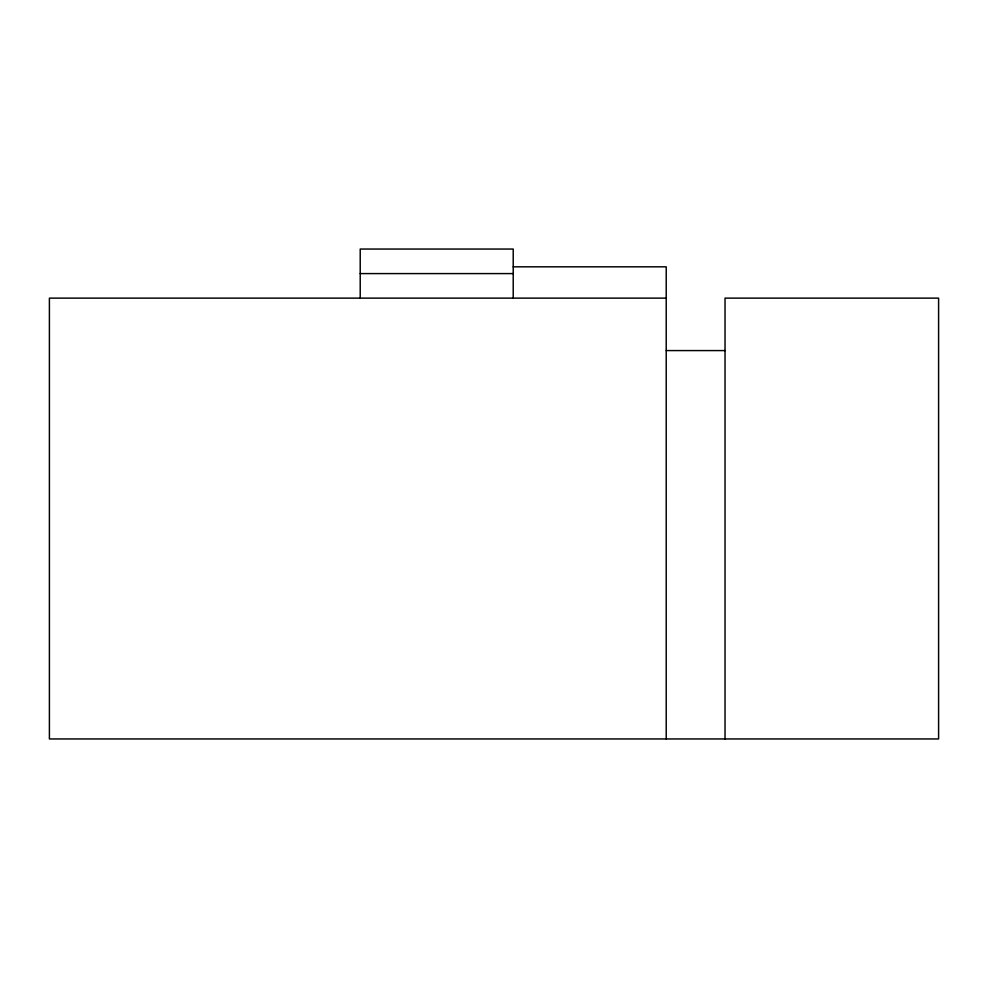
<?xml version="1.0" encoding="UTF-8"?>
<svg xmlns="http://www.w3.org/2000/svg" width="988" height="988" viewBox="0 0 988 988"><rect width="100%" height="100%" fill="white"/><g stroke="black" fill="none" stroke-linecap="round" stroke-linejoin="round"><path stroke-width="1.48" d="M513.217 266.822L666.221 266.822L666.221 738.95M360.212 273.59L513.217 273.59M666.221 298.129L49.4 298.129L49.4 738.95L938.6 738.95L938.6 298.129L725.031 298.129L725.031 738.95M666.221 350.579L725.031 350.579M513.217 298.129L513.217 249.05L360.212 249.05L360.212 298.129"/></g></svg>
